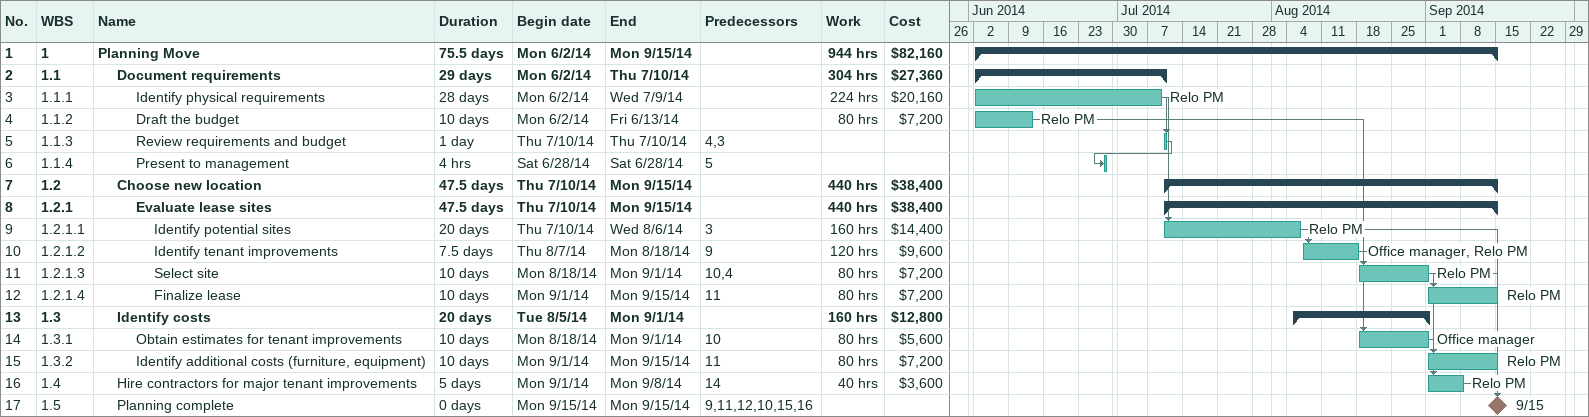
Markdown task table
| ID | WBS | Task | Duration | Start | Finish | Predecessors | Resources | Work (h) | Cost ($) |
|---|---|---|---|---|---|---|---|---|---|
| 1 | 1 | **Planning Move** | 75.5d | 2014-06-02 | 2014-09-15 |  |  | 944 | 82160 |
| 2 | 1.1 | **Document requirements** | 29d | 2014-06-02 | 2014-07-10 |  |  | 304 | 27360 |
| 3 | 1.1.1 | Identify physical requirements | 28d | 2014-06-02 | 2014-07-09 |  | Relo PM | 224 | 20160 |
| 4 | 1.1.2 | Draft the budget | 10d | 2014-06-02 | 2014-06-13 |  | Relo PM | 80 | 7200 |
| 5 | 1.1.3 | Review requirements and budget | 1d | 2014-07-10 | 2014-07-10 | 4, 3 |  |  |  |
| 6 | 1.1.4 | Present to management | 4h | 2014-06-28 | 2014-06-28 | 5 |  |  |  |
| 7 | 1.2 | **Choose new location** | 47.5d | 2014-07-10 | 2014-09-15 |  |  | 440 | 38400 |
| 8 | 1.2.1 | **Evaluate lease sites** | 47.5d | 2014-07-10 | 2014-09-15 |  |  | 440 | 38400 |
| 9 | 1.2.1.1 | Identify potential sites | 20d | 2014-07-10 | 2014-08-06 | 3 | Relo PM | 160 | 14400 |
| 10 | 1.2.1.2 | Identify tenant improvements | 7.5d | 2014-08-07 | 2014-08-18 | 9 | Office manager, Relo PM | 120 | 9600 |
| 11 | 1.2.1.3 | Select site | 10d | 2014-08-18 | 2014-09-01 | 10, 4 | Relo PM | 80 | 7200 |
| 12 | 1.2.1.4 | Finalize lease | 10d | 2014-09-01 | 2014-09-15 | 11 | Relo PM | 80 | 7200 |
| 13 | 1.3 | **Identify costs** | 20d | 2014-08-05 | 2014-09-01 |  |  | 160 | 12800 |
| 14 | 1.3.1 | Obtain estimates for tenant improvements | 10d | 2014-08-18 | 2014-09-01 | 10 | Office manager | 80 | 5600 |
| 15 | 1.3.2 | Identify additional costs (furniture, equipment) | 10d | 2014-09-01 | 2014-09-15 | 11 | Relo PM | 80 | 7200 |
| 16 | 1.4 | Hire contractors for major tenant improvements | 5d | 2014-09-01 | 2014-09-08 | 14 | Relo PM | 40 | 3600 |
| 17 | 1.5 | Planning complete | 0d | 2014-09-15 | 2014-09-15 | 9, 11, 12, 10, 15, 16 |  |  |  |
